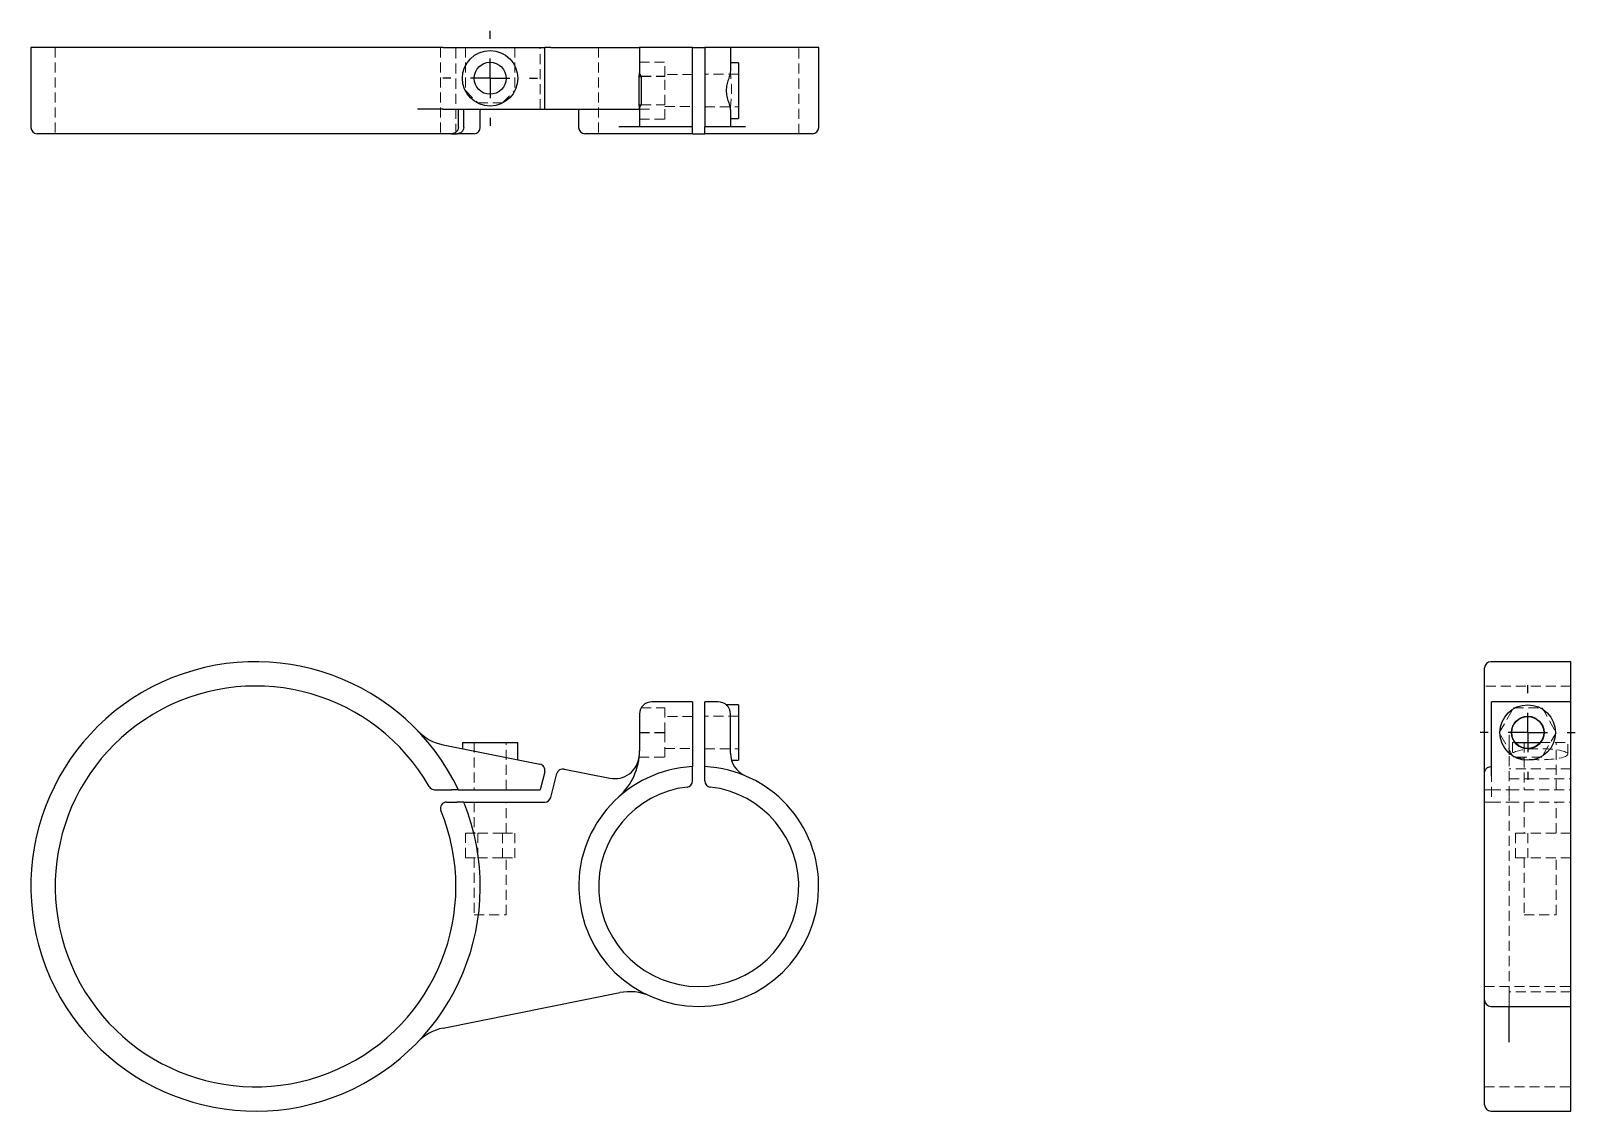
# Model space of a CAD drawing. Header units: millimetres. Extents: x 33 to 229, y 28 to 166.
import ezdxf

# ---------------------------------------------------------------- set-up
doc = ezdxf.new("R2010")
doc.units = ezdxf.units.MM
doc.linetypes.add('HIDDEN', pattern=[1.905, 1.27, -0.635])
doc.layers.add('10', color=7, linetype='Continuous')

# ---------------------------------------------------------------- blocks, each defined once
blk = doc.blocks.new('SW_CENTERMARKSYMBOL_0')
at = {"layer": '10', "color": 0}
for p, q in [((0, 5), (0, 6.02)), ((0, 0), (0, 2.5)), ((-5, 0), (-6.02, 0)), ((0, 0), (-2.5, 0)), ((0, 0), (0, -2.5)), ((0, 0), (2.5, 0)), ((5, 0), (6.02, 0)), ((0, -5), (0, -6.02))]:
    blk.add_line(p, q, dxfattribs=at)
blk = doc.blocks.new('SW_CENTERMARKSYMBOL_1')
at = {"layer": '10', "color": 0}
for p, q in [((0, 5), (0, 6.02)), ((0, 0), (0, 2.5)), ((-5, 0), (-6.02, 0)), ((0, 0), (-2.5, 0)), ((0, 0), (0, -2.5)), ((0, 0), (2.5, 0)), ((5, 0), (6.02, 0)), ((0, -5), (0, -6.02))]:
    blk.add_line(p, q, dxfattribs=at)

msp = doc.modelspace()

# ---------------------------------------------------------------- linework, layer by layer
at = {"color": 7, "linetype": 'Continuous', "lineweight": 25}
for p, q in [((33, 163.47), (33, 153.31)), ((82.07, 163.47), (33, 163.47)), ((85.35, 163.47), (82.07, 163.47)), ((85.35, 163.47), (97.62, 163.47)), ((97.62, 163.47), (98.25, 163.47)), ((99, 163.47), (98.24, 163.47)), ((98.25, 155.66), (98.25, 163.47)), ((99, 163.47), (99.78, 163.47)), ((99.78, 163.47), (100.69, 163.47)), ((100.69, 163.47), (106.5, 163.47)), ((106.5, 163.47), (110.23, 163.47)), ((110.26, 163.47), (110.23, 163.47)), ((110.26, 163.47), (110.26, 160.26)), ((111.82, 163.47), (110.26, 163.47)), ((116.98, 163.47), (111.82, 163.47)), ((116.98, 153.39), (116.98, 163.47)), ((116.98, 163.47), (118.55, 163.47)), ((118.55, 163.47), (118.55, 153.39)), ((120.24, 163.47), (118.55, 163.47)), ((121.81, 163.47), (120.24, 163.47)), ((121.81, 163.47), (121.81, 160.63)), ((123.71, 163.47), (121.81, 163.47)), ((133, 163.47), (123.71, 163.47)), ((133, 153.31), (133, 163.47)), ((122.82, 161.52), (121.81, 161.52)), ((122.82, 161.52), (122.82, 158)), ((110.21, 159.79), (110.47, 159.79)), ((122.82, 158), (122.82, 154.48)), ((85.35, 155.66), (82.07, 155.66)), ((85.35, 155.66), (97.62, 155.66)), ((87.26, 153.31), (87.26, 155.66)), ((87.94, 153.31), (87.94, 155.66)), ((90.03, 153.31), (90.03, 155.66)), ((97.62, 155.66), (98.25, 155.66)), ((98.24, 155.66), (99, 155.66)), ((99, 155.66), (99.78, 155.66)), ((99.78, 155.66), (100.69, 155.66)), ((100.69, 155.66), (106.5, 155.66)), ((102.53, 155.66), (102.53, 153.31)), ((106.5, 155.66), (110.23, 155.66)), ((110.21, 156.18), (110.45, 156.18)), ((110.26, 155.74), (110.26, 153.39)), ((121.81, 155.37), (121.81, 153.39)), ((110.26, 153.39), (107.64, 153.39)), ((111.82, 153.39), (110.26, 153.39)), ((116.98, 153.39), (111.82, 153.39)), ((116.98, 153.31), (116.98, 153.39)), ((120.24, 153.39), (118.55, 153.39)), ((118.55, 153.31), (118.55, 153.39)), ((121.81, 153.39), (120.24, 153.39)), ((121.81, 154.48), (122.82, 154.48)), ((123.71, 153.39), (121.81, 153.39)), ((86.39, 152.53), (33.78, 152.53)), ((86.39, 152.53), (87.1, 152.53)), ((89.25, 152.53), (87.1, 152.53)), ((116.98, 152.53), (103.31, 152.53)), ((116.98, 152.53), (118.55, 152.53)), ((132.22, 152.53), (118.55, 152.53)), ((217.53, 71.45), (217.53, 84.73)), ((228.47, 85.52), (218.31, 85.52)), ((228.47, 80.43), (228.47, 85.52)), ((116.98, 80.43), (111.82, 80.43)), ((116.98, 80.43), (116.98, 72.21)), ((120.24, 80.43), (118.55, 80.43)), ((118.55, 72.21), (118.55, 80.43)), ((228.47, 80.43), (218.39, 80.43)), ((218.39, 78.87), (218.39, 80.43)), ((228.47, 78.87), (228.47, 80.43)), ((110.26, 78.87), (110.26, 74.22)), ((122.82, 80.05), (121.27, 80.05)), ((121.81, 73.9), (121.81, 78.87)), ((122.82, 80.05), (122.82, 73.02)), ((218.39, 73.9), (218.39, 78.87)), ((228.47, 73.9), (228.47, 78.87)), ((85.35, 74.97), (97.62, 72.51)), ((87.77, 75.25), (87.77, 74.48)), ((87.77, 75.25), (94.8, 75.25)), ((94.8, 73.08), (94.8, 75.25)), ((221.42, 75.25), (224.58, 75.25)), ((121.94, 73.02), (122.82, 73.02)), ((218.39, 71.03), (218.39, 73.9)), ((228.47, 71.03), (228.47, 73.9)), ((98.22, 71.55), (97.64, 69.27)), ((99, 68.3), (99.78, 71.33)), ((100.69, 71.9), (106.5, 70.73)), ((116.98, 70.39), (116.98, 71.43)), ((118.55, 70.39), (118.55, 71.43)), ((217.53, 42.55), (217.53, 71.43)), ((218.31, 72.21), (218.39, 72.21)), ((228.47, 41.77), (228.47, 71.03)), ((84.25, 69.27), (86.39, 69.27)), ((87.26, 69.27), (97.64, 69.27)), ((85.77, 67.71), (87.1, 67.71)), ((87.94, 67.71), (98.24, 67.71)), ((85.35, 39.03), (107.76, 43.52)), ((217.53, 29.27), (217.53, 42.55)), ((218.31, 41.77), (228.47, 41.77)), ((220.66, 39.03), (220.66, 41.77)), ((228.47, 39.03), (228.47, 41.77)), ((220.66, 37.23), (220.66, 39.03)), ((228.47, 37.23), (228.47, 39.03)), ((228.47, 28.48), (228.47, 37.23)), ((218.31, 28.48), (228.47, 28.48))]:
    msp.add_line(p, q, dxfattribs=at)
at = {"color": 7, "linetype": 'HIDDEN', "lineweight": 18}
for p, q in [((36.09, 163.47), (36.09, 152.53)), ((84.99, 163.47), (84.99, 152.53)), ((86.95, 152.53), (86.95, 163.47)), ((88.16, 163.47), (88.16, 158)), ((94.41, 163.47), (94.41, 158)), ((97.64, 155.66), (97.64, 163.47)), ((105.07, 163.47), (105.07, 152.53)), ((130.46, 152.53), (130.46, 163.47)), ((110.26, 161.61), (113.45, 161.61)), ((113.45, 159.82), (113.45, 161.61)), ((110.47, 159.82), (113.45, 159.82)), ((110.47, 159.79), (113.45, 159.79)), ((116.98, 160.03), (113.45, 160.03)), ((113.45, 156.21), (113.45, 159.82)), ((122.82, 160.07), (118.55, 160.07)), ((121.81, 160.63), (121.81, 160.33)), ((88.16, 158), (89.72, 156.44)), ((92.85, 156.44), (94.41, 158)), ((89.72, 156.44), (92.85, 156.44)), ((111.54, 155.66), (110.23, 155.66)), ((110.45, 156.18), (113.45, 156.18)), ((110.48, 156.21), (113.45, 156.21)), ((113.45, 154.39), (113.45, 156.21)), ((113.45, 155.97), (116.98, 155.97)), ((118.55, 155.93), (122.82, 155.93)), ((121.81, 155.67), (121.81, 155.37)), ((110.26, 154.39), (113.45, 154.39)), ((228.47, 82.43), (217.53, 82.43)), ((110.47, 79.65), (113.45, 79.65)), ((110.48, 79.66), (113.45, 79.66)), ((113.45, 76.55), (113.45, 79.66)), ((116.98, 78.56), (113.45, 78.56)), ((122.82, 78.6), (118.55, 78.6)), ((219.39, 76.55), (221.21, 79.66)), ((221.21, 79.66), (224.82, 79.65)), ((224.82, 79.65), (226.61, 76.51)), ((110.26, 76.55), (113.45, 76.55)), ((110.26, 76.51), (113.45, 76.51)), ((113.45, 73.41), (113.45, 76.55)), ((221.18, 73.41), (219.39, 76.55)), ((220.66, 74.97), (220.66, 76.77)), ((226.61, 76.51), (224.79, 73.4)), ((89.25, 75.25), (89.25, 69.27)), ((93.32, 69.27), (93.32, 75.25)), ((113.45, 74.5), (116.98, 74.5)), ((220.66, 74.97), (220.66, 73.52)), ((221.05, 75.25), (221.42, 75.25)), ((221.05, 75.25), (221.05, 73.78)), ((222.53, 75.25), (222.53, 69.27)), ((224.58, 75.25), (228.08, 75.25)), ((226.59, 69.27), (226.59, 75.25)), ((228.08, 73.78), (228.08, 75.25)), ((110.21, 73.41), (113.45, 73.41)), ((110.21, 73.4), (113.45, 73.4)), ((113.45, 73.4), (113.45, 73.41)), ((118.55, 74.46), (122.82, 74.46)), ((220.66, 73.52), (220.66, 68.38)), ((224.79, 73.4), (221.18, 73.41)), ((218.39, 68.38), (218.39, 71.03)), ((228.47, 71.91), (220.66, 71.91)), ((220.66, 70.67), (228.47, 70.67)), ((218.31, 69.27), (220.66, 69.27)), ((220.66, 69.27), (228.47, 69.27)), ((89.25, 67.71), (89.25, 63.77)), ((93.32, 63.77), (93.32, 67.71)), ((218.31, 67.71), (220.66, 67.71)), ((220.66, 43.09), (220.66, 68.38)), ((220.66, 67.71), (228.47, 67.71)), ((222.53, 67.71), (222.53, 63.77)), ((226.59, 63.77), (226.59, 67.71)), ((88.16, 63.77), (89.72, 63.77)), ((88.16, 60.64), (88.16, 63.77)), ((89.72, 60.64), (89.72, 63.77)), ((89.72, 63.77), (92.85, 63.77)), ((92.85, 63.77), (92.85, 60.64)), ((92.85, 63.77), (94.41, 63.77)), ((94.41, 63.77), (94.41, 60.64)), ((221.44, 63.77), (223, 63.77)), ((221.44, 63.77), (221.44, 60.64)), ((228.47, 63.77), (223, 63.77)), ((223, 63.77), (223, 60.64)), ((88.16, 60.64), (89.72, 60.64)), ((89.25, 60.64), (89.25, 53.38)), ((92.85, 60.64), (89.72, 60.64)), ((92.85, 60.64), (94.41, 60.64)), ((93.32, 53.38), (93.32, 60.64)), ((221.44, 60.64), (223, 60.64)), ((222.53, 60.64), (222.53, 53.38)), ((228.47, 60.64), (223, 60.64)), ((226.59, 53.38), (226.59, 60.64)), ((89.25, 53.38), (93.32, 53.38)), ((222.53, 53.38), (226.59, 53.38)), ((217.53, 44.3), (228.47, 44.3)), ((228.47, 43.64), (220.66, 43.64)), ((220.66, 41.77), (220.66, 43.09)), ((217.53, 31.57), (228.47, 31.57))]:
    msp.add_line(p, q, dxfattribs=at)
at = {"color": 7, "linetype": 'Continuous', "lineweight": 25}
for centre, radius in [((91.29, 159.56), 3.52), ((91.29, 159.56), 2.03), ((223, 76.53), 3.52), ((223, 76.53), 2.07), ((223, 76.53), 2.03)]:
    msp.add_circle(centre, radius, dxfattribs=at)
for centre, radius, start, end in [((33.78, 153.31), 0.781, 180, 270), ((89.25, 153.31), 0.781, 270, 0), ((103.31, 153.31), 0.781, 180, 270), ((132.22, 153.31), 0.781, 270, 0), ((61.52, 57), 28.52, 25.4898, 22.0586), ((218.31, 84.73), 0.781, 90, 180), ((61.52, 57), 25.43, 29.8675, 22.2576), ((111.82, 78.87), 1.56, 90, 180), ((120.24, 78.87), 1.56, 0, 90), ((86.57, 81.1), 6.25, 223.8804, 258.6774), ((107.11, 73.8), 3.12, 258.6774, 354.8755), ((102.44, 74.22), 7.81, 311.6649, 0), ((124.93, 73.9), 3.12, 180, 247.0251), ((97.46, 71.75), 0.781, 345.6432, 78.6774), ((100.53, 71.13), 0.781, 78.6774, 165.6432), ((117.77, 57), 15.23, 92.9395, 87.0605), ((84.25, 70.05), 0.781, 209.8675, 270), ((117.77, 57), 12.7, 96.658, 83.342), ((116.2, 70.39), 0.781, 276.658, 0), ((119.33, 70.39), 0.781, 180, 263.342), ((85.77, 66.93), 0.781, 90, 202.2576), ((98.24, 68.49), 0.781, 270, 345.6432), ((108.99, 37.39), 6.25, 65.8884, 101.3226), ((218.31, 42.55), 0.781, 180, 270), ((86.57, 32.9), 6.25, 101.3226, 136.1196), ((218.31, 29.27), 0.781, 180, 270)]:
    msp.add_arc(centre, radius, start, end, dxfattribs=at)
for centre, major_axis, ratio, start_param, end_param in [((107.11, 160.02), (3.12, 0), 0.583475, 6.154715, 6.193745), ((107.11, 72.4), (0, 682.1), 0.004581, 4.835527, 4.840859), ((102.44, 160.27), (7.81, 0), 0.583475, 6.193745, 6.283185), ((111.82, 160.26), (1.56, 0), 0.571258, 3.141593, 3.665031), ((111.82, 330.3), (0, 341.05), 0.004581, 2.094235, 2.106495), ((107.11, 155.96), (3.12, 0), 0.571258, 0.08944, 0.123138), ((102.44, 155.72), (7.81, 0), 0.571258, 0, 0.08944), ((111.82, 155.74), (1.56, 0), 0.583475, 2.605894, 3.141593)]:
    msp.add_ellipse(centre, major_axis=major_axis, ratio=ratio, start_param=start_param, end_param=end_param, dxfattribs=at)
at = {"color": 7, "linetype": 'HIDDEN', "lineweight": 18}
msp.add_ellipse((224.56, 73.78), major_axis=(3.52, 0), ratio=0.20023, dxfattribs=at)
at = {"color": 7, "linetype": 'Continuous', "lineweight": 25}
for points, knots in [([(121.81, 160.63), (121.81, 160.45), (121.77, 160.25), (121.66, 159.84), (121.6, 159.63), (121.47, 159.19), (121.4, 158.96), (121.3, 158.49), (121.27, 158.25), (121.27, 158)], [0, 0, 0, 0, 0.25, 0.25, 0.5, 0.5, 0.75, 0.75, 1, 1, 1, 1]), ([(121.27, 158), (121.27, 157.75), (121.3, 157.51), (121.4, 157.04), (121.47, 156.81), (121.6, 156.37), (121.66, 156.16), (121.77, 155.75), (121.81, 155.55), (121.81, 155.37)], [0, 0, 0, 0, 0.25, 0.25, 0.5, 0.5, 0.75, 0.75, 1, 1, 1, 1]), ([(87.26, 153.31), (87.26, 153.21), (87.23, 153.1), (87.14, 152.91), (87.07, 152.82), (86.83, 152.61), (86.61, 152.53), (86.39, 152.53)], [0, 0, 0, 0, 0.25, 0.25, 0.5, 0.5, 1, 1, 1, 1]), ([(87.94, 153.31), (87.94, 153.21), (87.92, 153.1), (87.83, 152.91), (87.77, 152.83), (87.53, 152.61), (87.32, 152.53), (87.1, 152.53)], [0, 0, 0, 0, 0.25, 0.25, 0.5, 0.5, 1, 1, 1, 1]), ([(116.98, 152.53), (116.98, 152.53), (116.98, 152.62), (116.98, 152.9), (116.98, 153.11), (116.98, 153.31)], [0, 0, 0, 0, 0.5, 0.5, 1, 1, 1, 1]), ([(118.55, 152.53), (118.55, 152.53), (118.55, 152.62), (118.55, 152.9), (118.55, 153.11), (118.55, 153.31)], [0, 0, 0, 0, 0.5, 0.5, 1, 1, 1, 1]), ([(116.98, 71.43), (116.98, 71.64), (116.98, 71.84), (116.98, 72.13), (116.98, 72.21), (116.98, 72.21)], [0, 0, 0, 0, 0.5, 0.5, 1, 1, 1, 1]), ([(118.55, 71.43), (118.55, 71.64), (118.55, 71.84), (118.55, 72.13), (118.55, 72.21), (118.55, 72.21)], [0, 0, 0, 0, 0.5, 0.5, 1, 1, 1, 1]), ([(217.53, 71.43), (217.53, 71.64), (217.62, 71.84), (217.9, 72.13), (218.11, 72.21), (218.31, 72.21)], [0, 0, 0, 0, 0.5, 0.5, 1, 1, 1, 1]), ([(87.26, 69.27), (87.26, 69.27), (87.23, 69.27), (87.14, 69.27), (87.07, 69.27), (86.83, 69.27), (86.61, 69.27), (86.39, 69.27)], [0, 0, 0, 0, 0.25, 0.25, 0.5, 0.5, 1, 1, 1, 1]), ([(87.94, 67.71), (87.94, 67.71), (87.92, 67.71), (87.83, 67.71), (87.77, 67.71), (87.53, 67.71), (87.32, 67.71), (87.1, 67.71)], [0, 0, 0, 0, 0.25, 0.25, 0.5, 0.5, 1, 1, 1, 1])]:
    msp.add_open_spline(points, degree=3, knots=knots, dxfattribs=at)
at = {"color": 7, "linetype": 'HIDDEN', "lineweight": 18}
for points, knots in [([(121.81, 155.67), (121.81, 156.01), (121.85, 156.39), (121.91, 157.18), (121.94, 157.59), (121.94, 158.41), (121.91, 158.82), (121.85, 159.61), (121.81, 159.99), (121.81, 160.33)], [0, 0, 0, 0, 0.25, 0.25, 0.5, 0.5, 0.75, 0.75, 1, 1, 1, 1]), ([(218.31, 69.27), (218.21, 69.27), (218.1, 69.27), (217.91, 69.27), (217.82, 69.27), (217.61, 69.27), (217.53, 69.27), (217.53, 69.27)], [0, 0, 0, 0, 0.25, 0.25, 0.5, 0.5, 1, 1, 1, 1]), ([(218.31, 67.71), (218.21, 67.71), (218.1, 67.71), (217.91, 67.71), (217.83, 67.71), (217.61, 67.71), (217.53, 67.71), (217.53, 67.71)], [0, 0, 0, 0, 0.25, 0.25, 0.5, 0.5, 1, 1, 1, 1])]:
    msp.add_open_spline(points, degree=3, knots=knots, dxfattribs=at)

# ---------------------------------------------------------------- block references
at = {"layer": '10'}
for name, p in [('SW_CENTERMARKSYMBOL_0', (91.29, 159.56)), ('SW_CENTERMARKSYMBOL_1', (223, 76.53))]:
    msp.add_blockref(name, p, dxfattribs=at)

doc.saveas('drawing.dxf')
